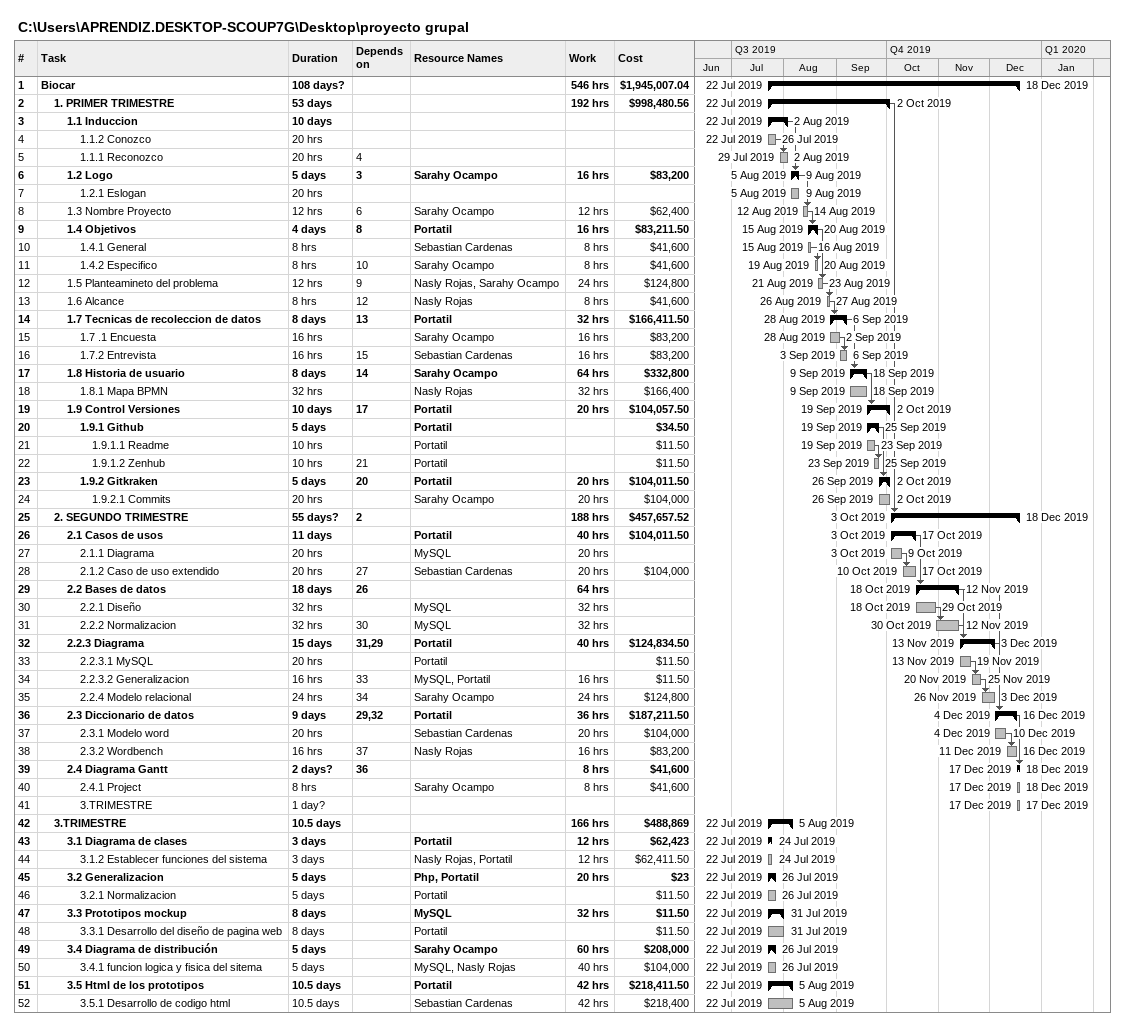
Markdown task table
C:\Users\APRENDIZ.DESKTOP-SCOUP7G\Desktop\proyecto grupal

| ID | Level | Task | Duration | Start | Finish | Predecessors | Resources | Work (h) | Cost ($) |
|---|---|---|---|---|---|---|---|---|---|
| 1 | 1 | **Biocar** | 108d? | 2019-07-22 | 2019-12-18 |  |  | 546 | 1945007.04 |
| 2 | 2 | **1. PRIMER TRIMESTRE** | 53d | 2019-07-22 | 2019-10-02 |  |  | 192 | 998480.56 |
| 3 | 3 | **1.1 Induccion** | 10d | 2019-07-22 | 2019-08-02 |  |  |  |  |
| 4 | 4 | 1.1.2 Conozco | 20h | 2019-07-22 | 2019-07-26 |  |  |  |  |
| 5 | 4 | 1.1.1 Reconozco | 20h | 2019-07-29 | 2019-08-02 | 4 |  |  |  |
| 6 | 3 | **1.2 Logo** | 5d | 2019-08-05 | 2019-08-09 | 3 | Sarahy Ocampo | 16 | 83200 |
| 7 | 4 | 1.2.1 Eslogan | 20h | 2019-08-05 | 2019-08-09 |  |  |  |  |
| 8 | 3 | 1.3 Nombre Proyecto | 12h | 2019-08-12 | 2019-08-14 | 6 | Sarahy Ocampo | 12 | 62400 |
| 9 | 3 | **1.4 Objetivos** | 4d | 2019-08-15 | 2019-08-20 | 8 | Portatil | 16 | 83211.50 |
| 10 | 4 | 1.4.1 General | 8h | 2019-08-15 | 2019-08-16 |  | Sebastian Cardenas | 8 | 41600 |
| 11 | 4 | 1.4.2 Especifico | 8h | 2019-08-19 | 2019-08-20 | 10 | Sarahy Ocampo | 8 | 41600 |
| 12 | 3 | 1.5 Planteamineto del problema | 12h | 2019-08-21 | 2019-08-23 | 9 | Nasly Rojas, Sarahy Ocampo | 24 | 124800 |
| 13 | 3 | 1.6 Alcance | 8h | 2019-08-26 | 2019-08-27 | 12 | Nasly Rojas | 8 | 41600 |
| 14 | 3 | **1.7 Tecnicas de recoleccion de datos** | 8d | 2019-08-28 | 2019-09-06 | 13 | Portatil | 32 | 166411.50 |
| 15 | 4 | 1.7 .1 Encuesta | 16h | 2019-08-28 | 2019-09-02 |  | Sarahy Ocampo | 16 | 83200 |
| 16 | 4 | 1.7.2 Entrevista | 16h | 2019-09-03 | 2019-09-06 | 15 | Sebastian Cardenas | 16 | 83200 |
| 17 | 3 | **1.8 Historia de usuario** | 8d | 2019-09-09 | 2019-09-18 | 14 | Sarahy Ocampo | 64 | 332800 |
| 18 | 4 | 1.8.1 Mapa BPMN | 32h | 2019-09-09 | 2019-09-18 |  | Nasly Rojas | 32 | 166400 |
| 19 | 3 | **1.9 Control Versiones** | 10d | 2019-09-19 | 2019-10-02 | 17 | Portatil | 20 | 104057.50 |
| 20 | 4 | **1.9.1 Github** | 5d | 2019-09-19 | 2019-09-25 |  | Portatil |  | 34.50 |
| 21 | 5 | 1.9.1.1 Readme | 10h | 2019-09-19 | 2019-09-23 |  | Portatil |  | 11.50 |
| 22 | 5 | 1.9.1.2 Zenhub | 10h | 2019-09-23 | 2019-09-25 | 21 | Portatil |  | 11.50 |
| 23 | 4 | **1.9.2 Gitkraken** | 5d | 2019-09-26 | 2019-10-02 | 20 | Portatil | 20 | 104011.50 |
| 24 | 5 | 1.9.2.1 Commits | 20h | 2019-09-26 | 2019-10-02 |  | Sarahy Ocampo | 20 | 104000 |
| 25 | 2 | **2. SEGUNDO TRIMESTRE** | 55d? | 2019-10-03 | 2019-12-18 | 2 |  | 188 | 457657.52 |
| 26 | 3 | **2.1 Casos de usos** | 11d | 2019-10-03 | 2019-10-17 |  | Portatil | 40 | 104011.50 |
| 27 | 4 | 2.1.1 Diagrama | 20h | 2019-10-03 | 2019-10-09 |  | MySQL | 20 |  |
| 28 | 4 | 2.1.2 Caso de uso extendido | 20h | 2019-10-10 | 2019-10-17 | 27 | Sebastian Cardenas | 20 | 104000 |
| 29 | 3 | **2.2 Bases de datos** | 18d | 2019-10-18 | 2019-11-12 | 26 |  | 64 |  |
| 30 | 4 | 2.2.1 Diseño | 32h | 2019-10-18 | 2019-10-29 |  | MySQL | 32 |  |
| 31 | 4 | 2.2.2 Normalizacion | 32h | 2019-10-30 | 2019-11-12 | 30 | MySQL | 32 |  |
| 32 | 3 | **2.2.3 Diagrama** | 15d | 2019-11-13 | 2019-12-03 | 31, 29 | Portatil | 40 | 124834.50 |
| 33 | 4 | 2.2.3.1 MySQL | 20h | 2019-11-13 | 2019-11-19 |  | Portatil |  | 11.50 |
| 34 | 4 | 2.2.3.2 Generalizacion | 16h | 2019-11-20 | 2019-11-25 | 33 | MySQL, Portatil | 16 | 11.50 |
| 35 | 4 | 2.2.4 Modelo relacional | 24h | 2019-11-26 | 2019-12-03 | 34 | Sarahy Ocampo | 24 | 124800 |
| 36 | 3 | **2.3 Diccionario de datos** | 9d | 2019-12-04 | 2019-12-16 | 29, 32 | Portatil | 36 | 187211.50 |
| 37 | 4 | 2.3.1 Modelo word | 20h | 2019-12-04 | 2019-12-10 |  | Sebastian Cardenas | 20 | 104000 |
| 38 | 4 | 2.3.2 Wordbench | 16h | 2019-12-11 | 2019-12-16 | 37 | Nasly Rojas | 16 | 83200 |
| 39 | 3 | **2.4 Diagrama Gantt** | 2d? | 2019-12-17 | 2019-12-18 | 36 |  | 8 | 41600 |
| 40 | 4 | 2.4.1 Project | 8h | 2019-12-17 | 2019-12-18 |  | Sarahy Ocampo | 8 | 41600 |
| 41 | 4 | 3.TRIMESTRE | 1d? | 2019-12-17 | 2019-12-17 |  |  |  |  |
| 42 | 2 | **3.TRIMESTRE** | 10.5d | 2019-07-22 | 2019-08-05 |  |  | 166 | 488869 |
| 43 | 3 | **3.1 Diagrama de clases** | 3d | 2019-07-22 | 2019-07-24 |  | Portatil | 12 | 62423 |
| 44 | 4 | 3.1.2 Establecer funciones del sistema | 3d | 2019-07-22 | 2019-07-24 |  | Nasly Rojas, Portatil | 12 | 62411.50 |
| 45 | 3 | **3.2 Generalizacion** | 5d | 2019-07-22 | 2019-07-26 |  | Php, Portatil | 20 | 23 |
| 46 | 4 | 3.2.1 Normalizacion | 5d | 2019-07-22 | 2019-07-26 |  | Portatil |  | 11.50 |
| 47 | 3 | **3.3 Prototipos mockup** | 8d | 2019-07-22 | 2019-07-31 |  | MySQL | 32 | 11.50 |
| 48 | 4 | 3.3.1 Desarrollo del diseño de pagina web | 8d | 2019-07-22 | 2019-07-31 |  | Portatil |  | 11.50 |
| 49 | 3 | **3.4 Diagrama de distribución** | 5d | 2019-07-22 | 2019-07-26 |  | Sarahy Ocampo | 60 | 208000 |
| 50 | 4 | 3.4.1 funcion logica y fisica del sitema | 5d | 2019-07-22 | 2019-07-26 |  | MySQL, Nasly Rojas | 40 | 104000 |
| 51 | 3 | **3.5 Html de los prototipos** | 10.5d | 2019-07-22 | 2019-08-05 |  | Portatil | 42 | 218411.50 |
| 52 | 4 | 3.5.1 Desarrollo de codigo html | 10.5d | 2019-07-22 | 2019-08-05 |  | Sebastian Cardenas | 42 | 218400 |
